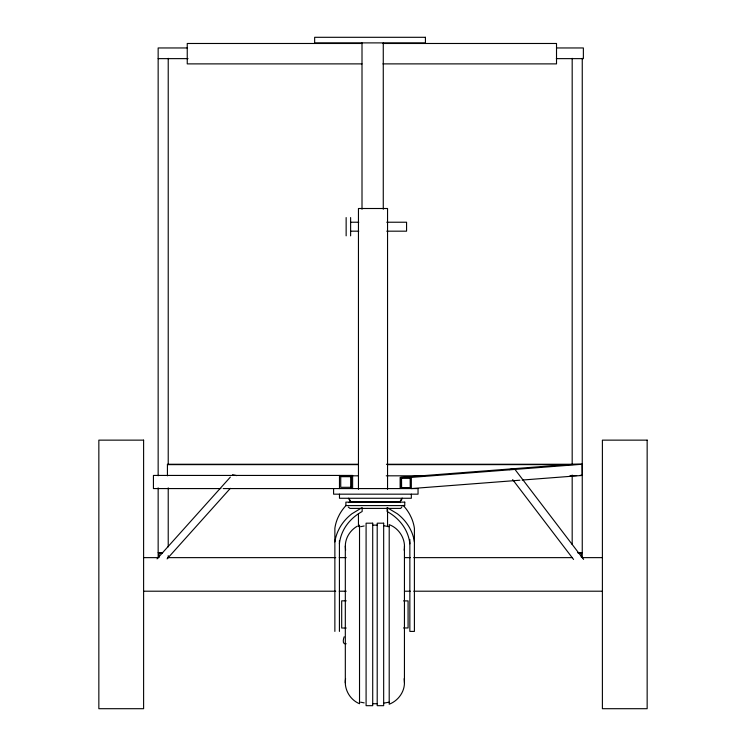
<?xml version="1.0" encoding="UTF-8"?>
<svg xmlns="http://www.w3.org/2000/svg" width="746" height="746" viewBox="0 0 746 746"><rect width="100%" height="100%" fill="white"/><g stroke="black" fill="none" stroke-linecap="round" stroke-linejoin="round"><path stroke-width="1.12" d="M359.525 525.137L359.525 703.73C349.855 699.785 343.794 688.959 345.584 678.646M404.444 546.072L404.444 682.795C404.481 692.251 397.907 700.886 389.207 704.224L389.207 524.643C399.371 528.392 406.076 539.47 404.173 550.222M345.323 682.795L345.323 546.072C345.314 537.875 350.228 530.173 357.306 526.191M400.033 501.638L401.963 498.263M402.383 498.244L400.024 501.983L350.788 501.983L348.419 498.244M348.27 507.056L349.949 508.399L400.751 508.399L401.991 506.758M157.052 558.857L230.337 477.114M167.085 558.903L230.346 488.341M348.923 502.627L349.501 502.142M344.176 636.767C343.309 638.865 341.976 644.889 346.191 643.751M509.229 469.626L514.283 468.525L583.596 559.397M360.635 526.685L364.151 525.986M389.123 702.182L383.668 703.152M400.733 477.384L566.54 464.637L582.122 464.254L582.253 475.435L522.2 480.051M400.145 488.574L400.145 477.384L411.335 477.384L582.122 464.254L386.428 464.254M519.887 480.228L411.335 488.574L411.335 477.384M372.711 525.137L377.206 525.147M377.206 703.72L372.711 703.73M570.009 475.734L576.686 475.566M580.024 475.482L582.253 475.435L579.922 475.435M361.978 43.482L187.246 43.482L187.246 63.886L361.978 63.886M382.95 43.482L556.516 43.482L556.516 63.886L382.95 63.886M187.274 47.958L158.152 47.958L158.152 475.78M556.581 47.958L583.372 47.958L583.372 58.636L556.33 58.636M158.152 58.636L188.039 58.636M350.62 222.224L358.779 222.224M386.754 222.224L406.57 222.224L406.57 231.176L386.754 231.176M350.62 231.176L358.779 231.176M358.472 464.254L167.43 464.254L167.43 475.817M167.43 464.637L358.257 464.637M387.351 464.637L566.54 464.637M352.504 475.817L358.322 475.817M386.251 475.817L424.67 475.817M340.409 476.424L350.881 476.424L350.881 487.576M220.872 488.574L153.434 488.574L153.434 475.435L352.616 475.435L352.616 488.574M223.203 488.574L418.049 488.574L418.049 494.169L333.593 494.169L333.593 488.574M158.152 552.683L162.628 552.683M577.777 552.683L582.253 552.683M159.075 553.14L162.162 553.14M578.243 553.14L581.33 553.14M143.605 557.635L158.739 557.635M168.055 557.635L335.737 557.635M339.234 557.635L346.219 557.635M404.444 557.635L410.263 557.635M413.76 557.635L572.117 557.635M582.598 557.635L602.395 557.635M143.605 591.205L335.737 591.205M339.234 591.205L346.219 591.205M404.444 591.205L410.263 591.205M413.76 591.205L602.395 591.205M346.228 600.838L341.687 600.838L341.687 628.029L346.228 628.029M403.558 600.894L408.081 600.894L408.081 627.964L403.558 627.964M383.668 525.706L389.123 526.685M360.635 702.182L364.151 702.881M232.482 474.726L236.724 475.603M399.772 502.142L400.35 502.627M512.661 479.603L573.571 559.453M349.333 499.102L350.779 501.638M404.173 678.646L404.444 682.795M345.584 550.222L345.323 546.072M401.535 478.326L401.609 487.632L410.431 487.632L410.356 478.326L401.115 478.354L401.115 487.595L410.356 487.595L410.356 478.354M582.253 58.337L582.253 557.635M581.33 552.525L581.33 557.178M572.182 58.337L572.182 464.581M572.182 475.053L572.182 544.543M411.335 494.169L411.335 498.263L339.477 498.263L339.477 494.169M409.852 539.433L409.852 631.414L414.403 631.414L414.403 528.261A52.155 45.17 0 0 0 411.391 517.78L409.759 514.46A52.155 45.17 0 0 0 403.101 505.331M387.547 489.348L387.547 208.507L358.453 208.507L358.453 489.348M387.547 507.998L387.547 526.639M383.267 42.895L383.267 209.234M362.006 42.895L362.006 209.234M358.453 513.826L358.453 526.639M350.62 217.562L350.62 235.848M346.144 217.562L346.144 235.848M339.477 475.435L339.477 488.574M339.421 540.589L339.421 631.414M334.87 631.414L334.87 528.261A52.155 45.17 0 0 1 337.882 517.78L339.514 514.46A52.155 45.17 0 0 1 346.172 505.331M168.223 58.337L168.223 464.581M168.223 487.847L168.223 546.865M168.223 555.658L168.223 557.635M159.075 552.525L159.075 557.178M158.152 487.847L158.152 557.635M334.87 541.904A52.155 45.17 0 0 1 337.882 531.422L339.514 528.103A52.155 45.17 0 0 1 351.925 513.761L362.155 507.588L362.155 511.523A49.245 42.653 0 0 0 339.421 543.806M409.852 543.806A49.245 42.653 0 0 0 387.118 511.523L387.118 507.588L397.348 513.761A52.155 45.17 0 0 1 409.759 528.103L411.391 531.422A52.155 45.17 0 0 1 414.403 541.904M425.434 37.3L314.653 37.3L314.653 42.895L425.434 42.895L425.434 37.3M143.605 440.14L98.845 440.14L98.845 708.7L143.605 708.7L143.605 440.14M647.155 440.14L602.395 440.14L602.395 708.7L647.155 708.7L647.155 440.14M351.366 476.685L340.736 476.685L340.736 487.315L351.366 487.315L351.366 476.685M404.761 502.142L345.883 502.142L345.883 505.592L404.761 505.592L404.761 502.142M372.711 523.188L366.09 523.188L366.09 705.679L372.711 705.679L372.711 523.188M383.668 523.188L377.206 523.188L377.206 705.679L383.668 705.679L383.668 523.188"/></g></svg>
